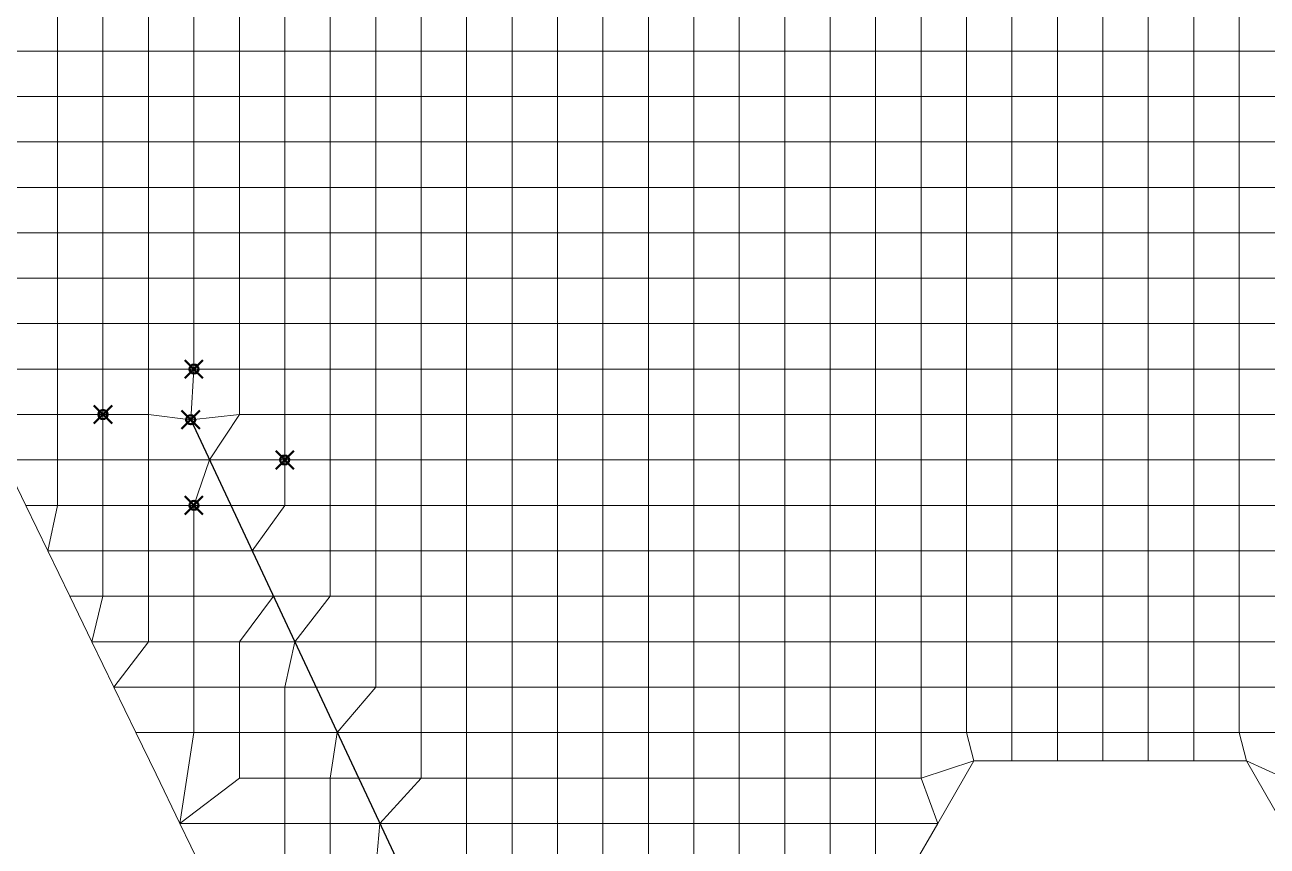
# Model space of a CAD drawing. Header units: inches. Extents: x 0 to 43.9, y -17.3 to 19.6.
# Drawn here: x 29.93 to 36.76, y -9.2 to -4.68 of the extents above; entities that cross this region are included whole.
import ezdxf

# ---------------------------------------------------------------- set-up
doc = ezdxf.new("R2010")
doc.units = ezdxf.units.IN
doc.header["$MEASUREMENT"] = 0
doc.header["$PDMODE"] = 35
doc.header["$PDSIZE"] = 0.05
for name, color, linetype, lineweight in [('SAP.Beam 30X80', 70, 'Continuous', 30), ('SAP.Columns', 170, 'Continuous', 50), ('SAP.Slab 30cm', 11, 'Continuous', 15)]:
    doc.layers.add(name, color=color, linetype=linetype, lineweight=lineweight)

msp = doc.modelspace()

# ---------------------------------------------------------------- linework, layer by layer
at = {"layer": 'SAP.Beam 30X80'}
msp.add_line((30.8376, -6.85529), (32.5897, -10.5952), dxfattribs=at)
at = {"layer": 'SAP.Columns'}
for p in [(30.855, -6.57675), (30.355, -6.82675), (30.8376, -6.85529), (31.355, -7.07675), (30.855, -7.32675)]:
    msp.add_point(p, dxfattribs=at)
at = {"layer": 'SAP.Slab 30cm'}
for points in [[(29.855, -4.82675), (30.105, -4.82675), (30.105, -4.57675), (29.855, -4.57675)], [(30.105, -4.82675), (30.355, -4.82675), (30.355, -4.57675), (30.105, -4.57675)], [(30.355, -4.82675), (30.605, -4.82675), (30.605, -4.57675), (30.355, -4.57675)], [(30.605, -4.82675), (30.855, -4.82675), (30.855, -4.57675), (30.605, -4.57675)], [(30.855, -4.82675), (31.105, -4.82675), (31.105, -4.57675), (30.855, -4.57675)], [(31.105, -4.82675), (31.355, -4.82675), (31.355, -4.57675), (31.105, -4.57675)], [(31.355, -4.82675), (31.605, -4.82675), (31.605, -4.57675), (31.355, -4.57675)], [(31.605, -4.82675), (31.855, -4.82675), (31.855, -4.57675), (31.605, -4.57675)], [(31.855, -4.82675), (32.105, -4.82675), (32.105, -4.57675), (31.855, -4.57675)], [(32.105, -4.82675), (32.355, -4.82675), (32.355, -4.57675), (32.105, -4.57675)], [(32.355, -4.82675), (32.605, -4.82675), (32.605, -4.57675), (32.355, -4.57675)], [(32.605, -4.82675), (32.855, -4.82675), (32.855, -4.57675), (32.605, -4.57675)], [(32.855, -4.82675), (33.105, -4.82675), (33.105, -4.57675), (32.855, -4.57675)], [(33.105, -4.82675), (33.355, -4.82675), (33.355, -4.57675), (33.105, -4.57675)], [(33.355, -4.82675), (33.605, -4.82675), (33.605, -4.57675), (33.355, -4.57675)], [(33.605, -4.82675), (33.855, -4.82675), (33.855, -4.57675), (33.605, -4.57675)], [(33.855, -4.82675), (34.105, -4.82675), (34.105, -4.57675), (33.855, -4.57675)], [(34.105, -4.82675), (34.355, -4.82675), (34.355, -4.57675), (34.105, -4.57675)], [(34.355, -4.82675), (34.605, -4.82675), (34.605, -4.57675), (34.355, -4.57675)], [(34.605, -4.82675), (34.855, -4.82675), (34.855, -4.57675), (34.605, -4.57675)], [(34.855, -4.82675), (35.105, -4.82675), (35.105, -4.57675), (34.855, -4.57675)], [(35.105, -4.82675), (35.355, -4.82675), (35.355, -4.57675), (35.105, -4.57675)], [(35.355, -4.82675), (35.605, -4.82675), (35.605, -4.57675), (35.355, -4.57675)], [(35.605, -4.82675), (35.855, -4.82675), (35.855, -4.57675), (35.605, -4.57675)], [(35.855, -4.82675), (36.105, -4.82675), (36.105, -4.57675), (35.855, -4.57675)], [(36.105, -4.82675), (36.355, -4.82675), (36.355, -4.57675), (36.105, -4.57675)], [(36.355, -4.82675), (36.605, -4.82675), (36.605, -4.57675), (36.355, -4.57675)], [(36.605, -4.82675), (36.855, -4.82675), (36.855, -4.57675), (36.605, -4.57675)], [(29.855, -5.07675), (30.105, -5.07675), (30.105, -4.82675), (29.855, -4.82675)], [(30.105, -5.07675), (30.355, -5.07675), (30.355, -4.82675), (30.105, -4.82675)], [(30.355, -5.07675), (30.605, -5.07675), (30.605, -4.82675), (30.355, -4.82675)], [(30.605, -5.07675), (30.855, -5.07675), (30.855, -4.82675), (30.605, -4.82675)], [(30.855, -5.07675), (31.105, -5.07675), (31.105, -4.82675), (30.855, -4.82675)], [(31.105, -5.07675), (31.355, -5.07675), (31.355, -4.82675), (31.105, -4.82675)], [(31.355, -5.07675), (31.605, -5.07675), (31.605, -4.82675), (31.355, -4.82675)], [(31.605, -5.07675), (31.855, -5.07675), (31.855, -4.82675), (31.605, -4.82675)], [(31.855, -5.07675), (32.105, -5.07675), (32.105, -4.82675), (31.855, -4.82675)], [(32.105, -5.07675), (32.355, -5.07675), (32.355, -4.82675), (32.105, -4.82675)], [(32.355, -5.07675), (32.605, -5.07675), (32.605, -4.82675), (32.355, -4.82675)], [(32.605, -5.07675), (32.855, -5.07675), (32.855, -4.82675), (32.605, -4.82675)], [(32.855, -5.07675), (33.105, -5.07675), (33.105, -4.82675), (32.855, -4.82675)], [(33.105, -5.07675), (33.355, -5.07675), (33.355, -4.82675), (33.105, -4.82675)], [(33.355, -5.07675), (33.605, -5.07675), (33.605, -4.82675), (33.355, -4.82675)], [(33.605, -5.07675), (33.855, -5.07675), (33.855, -4.82675), (33.605, -4.82675)], [(33.855, -5.07675), (34.105, -5.07675), (34.105, -4.82675), (33.855, -4.82675)], [(34.105, -5.07675), (34.355, -5.07675), (34.355, -4.82675), (34.105, -4.82675)], [(34.355, -5.07675), (34.605, -5.07675), (34.605, -4.82675), (34.355, -4.82675)], [(34.605, -5.07675), (34.855, -5.07675), (34.855, -4.82675), (34.605, -4.82675)], [(34.855, -5.07675), (35.105, -5.07675), (35.105, -4.82675), (34.855, -4.82675)], [(35.105, -5.07675), (35.355, -5.07675), (35.355, -4.82675), (35.105, -4.82675)], [(35.355, -5.07675), (35.605, -5.07675), (35.605, -4.82675), (35.355, -4.82675)], [(35.605, -5.07675), (35.855, -5.07675), (35.855, -4.82675), (35.605, -4.82675)], [(35.855, -5.07675), (36.105, -5.07675), (36.105, -4.82675), (35.855, -4.82675)], [(36.105, -5.07675), (36.355, -5.07675), (36.355, -4.82675), (36.105, -4.82675)], [(36.355, -5.07675), (36.605, -5.07675), (36.605, -4.82675), (36.355, -4.82675)], [(36.605, -5.07675), (36.855, -5.07675), (36.855, -4.82675), (36.605, -4.82675)], [(29.855, -5.32675), (30.105, -5.32675), (30.105, -5.07675), (29.855, -5.07675)], [(30.105, -5.32675), (30.355, -5.32675), (30.355, -5.07675), (30.105, -5.07675)], [(30.355, -5.32675), (30.605, -5.32675), (30.605, -5.07675), (30.355, -5.07675)], [(30.605, -5.32675), (30.855, -5.32675), (30.855, -5.07675), (30.605, -5.07675)], [(30.855, -5.32675), (31.105, -5.32675), (31.105, -5.07675), (30.855, -5.07675)], [(31.105, -5.32675), (31.355, -5.32675), (31.355, -5.07675), (31.105, -5.07675)], [(31.355, -5.32675), (31.605, -5.32675), (31.605, -5.07675), (31.355, -5.07675)], [(31.605, -5.32675), (31.855, -5.32675), (31.855, -5.07675), (31.605, -5.07675)], [(31.855, -5.32675), (32.105, -5.32675), (32.105, -5.07675), (31.855, -5.07675)], [(32.105, -5.32675), (32.355, -5.32675), (32.355, -5.07675), (32.105, -5.07675)], [(32.355, -5.32675), (32.605, -5.32675), (32.605, -5.07675), (32.355, -5.07675)], [(32.605, -5.32675), (32.855, -5.32675), (32.855, -5.07675), (32.605, -5.07675)], [(32.855, -5.32675), (33.105, -5.32675), (33.105, -5.07675), (32.855, -5.07675)], [(33.105, -5.32675), (33.355, -5.32675), (33.355, -5.07675), (33.105, -5.07675)], [(33.355, -5.32675), (33.605, -5.32675), (33.605, -5.07675), (33.355, -5.07675)], [(33.605, -5.32675), (33.855, -5.32675), (33.855, -5.07675), (33.605, -5.07675)], [(33.855, -5.32675), (34.105, -5.32675), (34.105, -5.07675), (33.855, -5.07675)], [(34.105, -5.32675), (34.355, -5.32675), (34.355, -5.07675), (34.105, -5.07675)], [(34.355, -5.32675), (34.605, -5.32675), (34.605, -5.07675), (34.355, -5.07675)], [(34.605, -5.32675), (34.855, -5.32675), (34.855, -5.07675), (34.605, -5.07675)], [(34.855, -5.32675), (35.105, -5.32675), (35.105, -5.07675), (34.855, -5.07675)], [(35.105, -5.32675), (35.355, -5.32675), (35.355, -5.07675), (35.105, -5.07675)], [(35.355, -5.32675), (35.605, -5.32675), (35.605, -5.07675), (35.355, -5.07675)], [(35.605, -5.32675), (35.855, -5.32675), (35.855, -5.07675), (35.605, -5.07675)], [(35.855, -5.32675), (36.105, -5.32675), (36.105, -5.07675), (35.855, -5.07675)], [(36.105, -5.32675), (36.355, -5.32675), (36.355, -5.07675), (36.105, -5.07675)], [(36.355, -5.32675), (36.605, -5.32675), (36.605, -5.07675), (36.355, -5.07675)], [(36.605, -5.32675), (36.855, -5.32675), (36.855, -5.07675), (36.605, -5.07675)], [(29.855, -5.57675), (30.105, -5.57675), (30.105, -5.32675), (29.855, -5.32675)], [(30.105, -5.57675), (30.355, -5.57675), (30.355, -5.32675), (30.105, -5.32675)], [(30.355, -5.57675), (30.605, -5.57675), (30.605, -5.32675), (30.355, -5.32675)], [(30.605, -5.57675), (30.855, -5.57675), (30.855, -5.32675), (30.605, -5.32675)], [(30.855, -5.57675), (31.105, -5.57675), (31.105, -5.32675), (30.855, -5.32675)], [(31.105, -5.57675), (31.355, -5.57675), (31.355, -5.32675), (31.105, -5.32675)], [(31.355, -5.57675), (31.605, -5.57675), (31.605, -5.32675), (31.355, -5.32675)], [(31.605, -5.57675), (31.855, -5.57675), (31.855, -5.32675), (31.605, -5.32675)], [(31.855, -5.57675), (32.105, -5.57675), (32.105, -5.32675), (31.855, -5.32675)], [(32.105, -5.57675), (32.355, -5.57675), (32.355, -5.32675), (32.105, -5.32675)], [(32.355, -5.57675), (32.605, -5.57675), (32.605, -5.32675), (32.355, -5.32675)], [(32.605, -5.57675), (32.855, -5.57675), (32.855, -5.32675), (32.605, -5.32675)], [(32.855, -5.57675), (33.105, -5.57675), (33.105, -5.32675), (32.855, -5.32675)], [(33.105, -5.57675), (33.355, -5.57675), (33.355, -5.32675), (33.105, -5.32675)], [(33.355, -5.57675), (33.605, -5.57675), (33.605, -5.32675), (33.355, -5.32675)], [(33.605, -5.57675), (33.855, -5.57675), (33.855, -5.32675), (33.605, -5.32675)], [(33.855, -5.57675), (34.105, -5.57675), (34.105, -5.32675), (33.855, -5.32675)], [(34.105, -5.57675), (34.355, -5.57675), (34.355, -5.32675), (34.105, -5.32675)], [(34.355, -5.57675), (34.605, -5.57675), (34.605, -5.32675), (34.355, -5.32675)], [(34.605, -5.57675), (34.855, -5.57675), (34.855, -5.32675), (34.605, -5.32675)], [(34.855, -5.57675), (35.105, -5.57675), (35.105, -5.32675), (34.855, -5.32675)], [(35.105, -5.57675), (35.355, -5.57675), (35.355, -5.32675), (35.105, -5.32675)], [(35.355, -5.57675), (35.605, -5.57675), (35.605, -5.32675), (35.355, -5.32675)], [(35.605, -5.57675), (35.855, -5.57675), (35.855, -5.32675), (35.605, -5.32675)], [(35.855, -5.57675), (36.105, -5.57675), (36.105, -5.32675), (35.855, -5.32675)], [(36.105, -5.57675), (36.355, -5.57675), (36.355, -5.32675), (36.105, -5.32675)], [(36.355, -5.57675), (36.605, -5.57675), (36.605, -5.32675), (36.355, -5.32675)], [(36.605, -5.57675), (36.855, -5.57675), (36.855, -5.32675), (36.605, -5.32675)], [(29.855, -5.82675), (30.105, -5.82675), (30.105, -5.57675), (29.855, -5.57675)], [(30.105, -5.82675), (30.355, -5.82675), (30.355, -5.57675), (30.105, -5.57675)], [(30.355, -5.82675), (30.605, -5.82675), (30.605, -5.57675), (30.355, -5.57675)], [(30.605, -5.82675), (30.855, -5.82675), (30.855, -5.57675), (30.605, -5.57675)], [(30.855, -5.82675), (31.105, -5.82675), (31.105, -5.57675), (30.855, -5.57675)], [(31.105, -5.82675), (31.355, -5.82675), (31.355, -5.57675), (31.105, -5.57675)], [(31.355, -5.82675), (31.605, -5.82675), (31.605, -5.57675), (31.355, -5.57675)], [(31.605, -5.82675), (31.855, -5.82675), (31.855, -5.57675), (31.605, -5.57675)], [(31.855, -5.82675), (32.105, -5.82675), (32.105, -5.57675), (31.855, -5.57675)], [(32.105, -5.82675), (32.355, -5.82675), (32.355, -5.57675), (32.105, -5.57675)], [(32.355, -5.82675), (32.605, -5.82675), (32.605, -5.57675), (32.355, -5.57675)], [(32.605, -5.82675), (32.855, -5.82675), (32.855, -5.57675), (32.605, -5.57675)], [(32.855, -5.82675), (33.105, -5.82675), (33.105, -5.57675), (32.855, -5.57675)], [(33.105, -5.82675), (33.355, -5.82675), (33.355, -5.57675), (33.105, -5.57675)], [(33.355, -5.82675), (33.605, -5.82675), (33.605, -5.57675), (33.355, -5.57675)], [(33.605, -5.82675), (33.855, -5.82675), (33.855, -5.57675), (33.605, -5.57675)], [(33.855, -5.82675), (34.105, -5.82675), (34.105, -5.57675), (33.855, -5.57675)], [(34.105, -5.82675), (34.355, -5.82675), (34.355, -5.57675), (34.105, -5.57675)], [(34.355, -5.82675), (34.605, -5.82675), (34.605, -5.57675), (34.355, -5.57675)], [(34.605, -5.82675), (34.855, -5.82675), (34.855, -5.57675), (34.605, -5.57675)], [(34.855, -5.82675), (35.105, -5.82675), (35.105, -5.57675), (34.855, -5.57675)], [(35.105, -5.82675), (35.355, -5.82675), (35.355, -5.57675), (35.105, -5.57675)], [(35.355, -5.82675), (35.605, -5.82675), (35.605, -5.57675), (35.355, -5.57675)], [(35.605, -5.82675), (35.855, -5.82675), (35.855, -5.57675), (35.605, -5.57675)], [(35.855, -5.82675), (36.105, -5.82675), (36.105, -5.57675), (35.855, -5.57675)], [(36.105, -5.82675), (36.355, -5.82675), (36.355, -5.57675), (36.105, -5.57675)], [(36.355, -5.82675), (36.605, -5.82675), (36.605, -5.57675), (36.355, -5.57675)], [(36.605, -5.82675), (36.855, -5.82675), (36.855, -5.57675), (36.605, -5.57675)], [(29.855, -6.07675), (30.105, -6.07675), (30.105, -5.82675), (29.855, -5.82675)], [(30.105, -6.07675), (30.355, -6.07675), (30.355, -5.82675), (30.105, -5.82675)], [(30.355, -6.07675), (30.605, -6.07675), (30.605, -5.82675), (30.355, -5.82675)], [(30.605, -6.07675), (30.855, -6.07675), (30.855, -5.82675), (30.605, -5.82675)], [(30.855, -6.07675), (31.105, -6.07675), (31.105, -5.82675), (30.855, -5.82675)], [(31.105, -6.07675), (31.355, -6.07675), (31.355, -5.82675), (31.105, -5.82675)], [(31.355, -6.07675), (31.605, -6.07675), (31.605, -5.82675), (31.355, -5.82675)], [(31.605, -6.07675), (31.855, -6.07675), (31.855, -5.82675), (31.605, -5.82675)], [(31.855, -6.07675), (32.105, -6.07675), (32.105, -5.82675), (31.855, -5.82675)], [(32.105, -6.07675), (32.355, -6.07675), (32.355, -5.82675), (32.105, -5.82675)], [(32.355, -6.07675), (32.605, -6.07675), (32.605, -5.82675), (32.355, -5.82675)], [(32.605, -6.07675), (32.855, -6.07675), (32.855, -5.82675), (32.605, -5.82675)], [(32.855, -6.07675), (33.105, -6.07675), (33.105, -5.82675), (32.855, -5.82675)], [(33.105, -6.07675), (33.355, -6.07675), (33.355, -5.82675), (33.105, -5.82675)], [(33.355, -6.07675), (33.605, -6.07675), (33.605, -5.82675), (33.355, -5.82675)], [(33.605, -6.07675), (33.855, -6.07675), (33.855, -5.82675), (33.605, -5.82675)], [(33.855, -6.07675), (34.105, -6.07675), (34.105, -5.82675), (33.855, -5.82675)], [(34.105, -6.07675), (34.355, -6.07675), (34.355, -5.82675), (34.105, -5.82675)], [(34.355, -6.07675), (34.605, -6.07675), (34.605, -5.82675), (34.355, -5.82675)], [(34.605, -6.07675), (34.855, -6.07675), (34.855, -5.82675), (34.605, -5.82675)], [(34.855, -6.07675), (35.105, -6.07675), (35.105, -5.82675), (34.855, -5.82675)], [(35.105, -6.07675), (35.355, -6.07675), (35.355, -5.82675), (35.105, -5.82675)], [(35.355, -6.07675), (35.605, -6.07675), (35.605, -5.82675), (35.355, -5.82675)], [(35.605, -6.07675), (35.855, -6.07675), (35.855, -5.82675), (35.605, -5.82675)], [(35.855, -6.07675), (36.105, -6.07675), (36.105, -5.82675), (35.855, -5.82675)], [(36.105, -6.07675), (36.355, -6.07675), (36.355, -5.82675), (36.105, -5.82675)], [(36.355, -6.07675), (36.605, -6.07675), (36.605, -5.82675), (36.355, -5.82675)], [(36.605, -6.07675), (36.855, -6.07675), (36.855, -5.82675), (36.605, -5.82675)], [(29.855, -6.32675), (30.105, -6.32675), (30.105, -6.07675), (29.855, -6.07675)], [(30.105, -6.32675), (30.355, -6.32675), (30.355, -6.07675), (30.105, -6.07675)], [(30.355, -6.32675), (30.605, -6.32675), (30.605, -6.07675), (30.355, -6.07675)], [(30.605, -6.32675), (30.855, -6.32675), (30.855, -6.07675), (30.605, -6.07675)], [(30.855, -6.32675), (31.105, -6.32675), (31.105, -6.07675), (30.855, -6.07675)], [(31.105, -6.32675), (31.355, -6.32675), (31.355, -6.07675), (31.105, -6.07675)], [(31.355, -6.32675), (31.605, -6.32675), (31.605, -6.07675), (31.355, -6.07675)], [(31.605, -6.32675), (31.855, -6.32675), (31.855, -6.07675), (31.605, -6.07675)], [(31.855, -6.32675), (32.105, -6.32675), (32.105, -6.07675), (31.855, -6.07675)], [(32.105, -6.32675), (32.355, -6.32675), (32.355, -6.07675), (32.105, -6.07675)], [(32.355, -6.32675), (32.605, -6.32675), (32.605, -6.07675), (32.355, -6.07675)], [(32.605, -6.32675), (32.855, -6.32675), (32.855, -6.07675), (32.605, -6.07675)], [(32.855, -6.32675), (33.105, -6.32675), (33.105, -6.07675), (32.855, -6.07675)], [(33.105, -6.32675), (33.355, -6.32675), (33.355, -6.07675), (33.105, -6.07675)], [(33.355, -6.32675), (33.605, -6.32675), (33.605, -6.07675), (33.355, -6.07675)], [(33.605, -6.32675), (33.855, -6.32675), (33.855, -6.07675), (33.605, -6.07675)], [(33.855, -6.32675), (34.105, -6.32675), (34.105, -6.07675), (33.855, -6.07675)], [(34.105, -6.32675), (34.355, -6.32675), (34.355, -6.07675), (34.105, -6.07675)], [(34.355, -6.32675), (34.605, -6.32675), (34.605, -6.07675), (34.355, -6.07675)], [(34.605, -6.32675), (34.855, -6.32675), (34.855, -6.07675), (34.605, -6.07675)], [(34.855, -6.32675), (35.105, -6.32675), (35.105, -6.07675), (34.855, -6.07675)], [(35.105, -6.32675), (35.355, -6.32675), (35.355, -6.07675), (35.105, -6.07675)], [(35.355, -6.32675), (35.605, -6.32675), (35.605, -6.07675), (35.355, -6.07675)], [(35.605, -6.32675), (35.855, -6.32675), (35.855, -6.07675), (35.605, -6.07675)], [(35.855, -6.32675), (36.105, -6.32675), (36.105, -6.07675), (35.855, -6.07675)], [(36.105, -6.32675), (36.355, -6.32675), (36.355, -6.07675), (36.105, -6.07675)], [(36.355, -6.32675), (36.605, -6.32675), (36.605, -6.07675), (36.355, -6.07675)], [(36.605, -6.32675), (36.855, -6.32675), (36.855, -6.07675), (36.605, -6.07675)], [(29.855, -6.57675), (30.105, -6.57675), (30.105, -6.32675), (29.855, -6.32675)], [(30.105, -6.57675), (30.355, -6.57675), (30.355, -6.32675), (30.105, -6.32675)], [(30.355, -6.57675), (30.605, -6.57675), (30.605, -6.32675), (30.355, -6.32675)], [(30.605, -6.57675), (30.855, -6.57675), (30.855, -6.32675), (30.605, -6.32675)], [(30.855, -6.57675), (31.105, -6.57675), (31.105, -6.32675), (30.855, -6.32675)], [(31.105, -6.57675), (31.355, -6.57675), (31.355, -6.32675), (31.105, -6.32675)], [(31.355, -6.57675), (31.605, -6.57675), (31.605, -6.32675), (31.355, -6.32675)], [(31.605, -6.57675), (31.855, -6.57675), (31.855, -6.32675), (31.605, -6.32675)], [(31.855, -6.57675), (32.105, -6.57675), (32.105, -6.32675), (31.855, -6.32675)], [(32.105, -6.57675), (32.355, -6.57675), (32.355, -6.32675), (32.105, -6.32675)], [(32.355, -6.57675), (32.605, -6.57675), (32.605, -6.32675), (32.355, -6.32675)], [(32.605, -6.57675), (32.855, -6.57675), (32.855, -6.32675), (32.605, -6.32675)], [(32.855, -6.57675), (33.105, -6.57675), (33.105, -6.32675), (32.855, -6.32675)], [(33.105, -6.57675), (33.355, -6.57675), (33.355, -6.32675), (33.105, -6.32675)], [(33.355, -6.57675), (33.605, -6.57675), (33.605, -6.32675), (33.355, -6.32675)], [(33.605, -6.57675), (33.855, -6.57675), (33.855, -6.32675), (33.605, -6.32675)], [(33.855, -6.57675), (34.105, -6.57675), (34.105, -6.32675), (33.855, -6.32675)], [(34.105, -6.57675), (34.355, -6.57675), (34.355, -6.32675), (34.105, -6.32675)], [(34.355, -6.57675), (34.605, -6.57675), (34.605, -6.32675), (34.355, -6.32675)], [(34.605, -6.57675), (34.855, -6.57675), (34.855, -6.32675), (34.605, -6.32675)], [(34.855, -6.57675), (35.105, -6.57675), (35.105, -6.32675), (34.855, -6.32675)], [(35.105, -6.57675), (35.355, -6.57675), (35.355, -6.32675), (35.105, -6.32675)], [(35.355, -6.57675), (35.605, -6.57675), (35.605, -6.32675), (35.355, -6.32675)], [(35.605, -6.57675), (35.855, -6.57675), (35.855, -6.32675), (35.605, -6.32675)], [(35.855, -6.57675), (36.105, -6.57675), (36.105, -6.32675), (35.855, -6.32675)], [(36.105, -6.57675), (36.355, -6.57675), (36.355, -6.32675), (36.105, -6.32675)], [(36.355, -6.57675), (36.605, -6.57675), (36.605, -6.32675), (36.355, -6.32675)], [(36.605, -6.57675), (36.855, -6.57675), (36.855, -6.32675), (36.605, -6.32675)], [(29.68844, -6.82675), (30.105, -6.82675), (30.105, -6.57675), (29.855, -6.57675)], [(30.105, -6.82675), (30.355, -6.82675), (30.355, -6.57675), (30.105, -6.57675)], [(30.355, -6.82675), (30.605, -6.82675), (30.605, -6.57675), (30.355, -6.57675)], [(30.605, -6.82675), (30.8376, -6.85529), (30.855, -6.57675), (30.605, -6.57675)], [(30.8376, -6.85529), (31.105, -6.82675), (31.105, -6.57675), (30.855, -6.57675)], [(31.105, -6.82675), (31.355, -6.82675), (31.355, -6.57675), (31.105, -6.57675)], [(31.355, -6.82675), (31.605, -6.82675), (31.605, -6.57675), (31.355, -6.57675)], [(31.605, -6.82675), (31.855, -6.82675), (31.855, -6.57675), (31.605, -6.57675)], [(31.855, -6.82675), (32.105, -6.82675), (32.105, -6.57675), (31.855, -6.57675)], [(32.105, -6.82675), (32.355, -6.82675), (32.355, -6.57675), (32.105, -6.57675)], [(32.355, -6.82675), (32.605, -6.82675), (32.605, -6.57675), (32.355, -6.57675)], [(32.605, -6.82675), (32.855, -6.82675), (32.855, -6.57675), (32.605, -6.57675)], [(32.855, -6.82675), (33.105, -6.82675), (33.105, -6.57675), (32.855, -6.57675)], [(33.105, -6.82675), (33.355, -6.82675), (33.355, -6.57675), (33.105, -6.57675)], [(33.355, -6.82675), (33.605, -6.82675), (33.605, -6.57675), (33.355, -6.57675)], [(33.605, -6.82675), (33.855, -6.82675), (33.855, -6.57675), (33.605, -6.57675)], [(33.855, -6.82675), (34.105, -6.82675), (34.105, -6.57675), (33.855, -6.57675)], [(34.105, -6.82675), (34.355, -6.82675), (34.355, -6.57675), (34.105, -6.57675)], [(34.355, -6.82675), (34.605, -6.82675), (34.605, -6.57675), (34.355, -6.57675)], [(34.605, -6.82675), (34.855, -6.82675), (34.855, -6.57675), (34.605, -6.57675)], [(34.855, -6.82675), (35.105, -6.82675), (35.105, -6.57675), (34.855, -6.57675)], [(35.105, -6.82675), (35.355, -6.82675), (35.355, -6.57675), (35.105, -6.57675)], [(35.355, -6.82675), (35.605, -6.82675), (35.605, -6.57675), (35.355, -6.57675)], [(35.605, -6.82675), (35.855, -6.82675), (35.855, -6.57675), (35.605, -6.57675)], [(35.855, -6.82675), (36.105, -6.82675), (36.105, -6.57675), (35.855, -6.57675)], [(36.105, -6.82675), (36.355, -6.82675), (36.355, -6.57675), (36.105, -6.57675)], [(36.355, -6.82675), (36.605, -6.82675), (36.605, -6.57675), (36.355, -6.57675)], [(36.605, -6.82675), (36.855, -6.82675), (36.855, -6.57675), (36.605, -6.57675)], [(29.80947, -7.07675), (30.105, -7.07675), (30.105, -6.82675), (29.68844, -6.82675)], [(30.105, -7.07675), (30.355, -7.07675), (30.355, -6.82675), (30.105, -6.82675)], [(30.355, -7.07675), (30.605, -7.07675), (30.605, -6.82675), (30.355, -6.82675)], [(30.605, -7.07675), (30.94135, -7.07675), (30.8376, -6.85529), (30.605, -6.82675)], [(30.94135, -7.07675), (30.94135, -7.07675), (31.105, -6.82675), (30.8376, -6.85529)], [(30.94135, -7.07675), (31.355, -7.07675), (31.355, -6.82675), (31.105, -6.82675)], [(31.355, -7.07675), (31.605, -7.07675), (31.605, -6.82675), (31.355, -6.82675)], [(31.605, -7.07675), (31.855, -7.07675), (31.855, -6.82675), (31.605, -6.82675)], [(31.855, -7.07675), (32.105, -7.07675), (32.105, -6.82675), (31.855, -6.82675)], [(32.105, -7.07675), (32.355, -7.07675), (32.355, -6.82675), (32.105, -6.82675)], [(32.355, -7.07675), (32.605, -7.07675), (32.605, -6.82675), (32.355, -6.82675)], [(32.605, -7.07675), (32.855, -7.07675), (32.855, -6.82675), (32.605, -6.82675)], [(32.855, -7.07675), (33.105, -7.07675), (33.105, -6.82675), (32.855, -6.82675)], [(33.105, -7.07675), (33.355, -7.07675), (33.355, -6.82675), (33.105, -6.82675)], [(33.355, -7.07675), (33.605, -7.07675), (33.605, -6.82675), (33.355, -6.82675)], [(33.605, -7.07675), (33.855, -7.07675), (33.855, -6.82675), (33.605, -6.82675)], [(33.855, -7.07675), (34.105, -7.07675), (34.105, -6.82675), (33.855, -6.82675)], [(34.105, -7.07675), (34.355, -7.07675), (34.355, -6.82675), (34.105, -6.82675)], [(34.355, -7.07675), (34.605, -7.07675), (34.605, -6.82675), (34.355, -6.82675)], [(34.605, -7.07675), (34.855, -7.07675), (34.855, -6.82675), (34.605, -6.82675)], [(34.855, -7.07675), (35.105, -7.07675), (35.105, -6.82675), (34.855, -6.82675)], [(35.105, -7.07675), (35.355, -7.07675), (35.355, -6.82675), (35.105, -6.82675)], [(35.355, -7.07675), (35.605, -7.07675), (35.605, -6.82675), (35.355, -6.82675)], [(35.605, -7.07675), (35.855, -7.07675), (35.855, -6.82675), (35.605, -6.82675)], [(35.855, -7.07675), (36.105, -7.07675), (36.105, -6.82675), (35.855, -6.82675)], [(36.105, -7.07675), (36.355, -7.07675), (36.355, -6.82675), (36.105, -6.82675)], [(36.355, -7.07675), (36.605, -7.07675), (36.605, -6.82675), (36.355, -6.82675)], [(36.605, -7.07675), (36.855, -7.07675), (36.855, -6.82675), (36.605, -6.82675)], [(29.9305, -7.32675), (30.105, -7.32675), (30.105, -7.07675), (29.80947, -7.07675)], [(30.105, -7.32675), (30.355, -7.32675), (30.355, -7.07675), (30.105, -7.07675)], [(30.355, -7.32675), (30.605, -7.32675), (30.605, -7.07675), (30.355, -7.07675)], [(30.605, -7.32675), (30.855, -7.32675), (30.94135, -7.07675), (30.605, -7.07675)], [(30.855, -7.32675), (31.05847, -7.32675), (30.94135, -7.07675)], [(31.05847, -7.32675), (31.355, -7.32675), (31.355, -7.07675), (30.94135, -7.07675)], [(31.355, -7.32675), (31.605, -7.32675), (31.605, -7.07675), (31.355, -7.07675)], [(31.605, -7.32675), (31.855, -7.32675), (31.855, -7.07675), (31.605, -7.07675)], [(31.855, -7.32675), (32.105, -7.32675), (32.105, -7.07675), (31.855, -7.07675)], [(32.105, -7.32675), (32.355, -7.32675), (32.355, -7.07675), (32.105, -7.07675)], [(32.355, -7.32675), (32.605, -7.32675), (32.605, -7.07675), (32.355, -7.07675)], [(32.605, -7.32675), (32.855, -7.32675), (32.855, -7.07675), (32.605, -7.07675)], [(32.855, -7.32675), (33.105, -7.32675), (33.105, -7.07675), (32.855, -7.07675)], [(33.105, -7.32675), (33.355, -7.32675), (33.355, -7.07675), (33.105, -7.07675)], [(33.355, -7.32675), (33.605, -7.32675), (33.605, -7.07675), (33.355, -7.07675)], [(33.605, -7.32675), (33.855, -7.32675), (33.855, -7.07675), (33.605, -7.07675)], [(33.855, -7.32675), (34.105, -7.32675), (34.105, -7.07675), (33.855, -7.07675)], [(34.105, -7.32675), (34.355, -7.32675), (34.355, -7.07675), (34.105, -7.07675)], [(34.355, -7.32675), (34.605, -7.32675), (34.605, -7.07675), (34.355, -7.07675)], [(34.605, -7.32675), (34.855, -7.32675), (34.855, -7.07675), (34.605, -7.07675)], [(34.855, -7.32675), (35.105, -7.32675), (35.105, -7.07675), (34.855, -7.07675)], [(35.105, -7.32675), (35.355, -7.32675), (35.355, -7.07675), (35.105, -7.07675)], [(35.355, -7.32675), (35.605, -7.32675), (35.605, -7.07675), (35.355, -7.07675)], [(35.605, -7.32675), (35.855, -7.32675), (35.855, -7.07675), (35.605, -7.07675)], [(35.855, -7.32675), (36.105, -7.32675), (36.105, -7.07675), (35.855, -7.07675)], [(36.105, -7.32675), (36.355, -7.32675), (36.355, -7.07675), (36.105, -7.07675)], [(36.355, -7.32675), (36.605, -7.32675), (36.605, -7.07675), (36.355, -7.07675)], [(36.605, -7.32675), (36.855, -7.32675), (36.855, -7.07675), (36.605, -7.07675)], [(30.05153, -7.57675), (30.05153, -7.57675), (30.105, -7.32675), (29.9305, -7.32675)], [(30.05153, -7.57675), (30.355, -7.57675), (30.355, -7.32675), (30.105, -7.32675)], [(30.355, -7.57675), (30.605, -7.57675), (30.605, -7.32675), (30.355, -7.32675)], [(30.605, -7.57675), (30.855, -7.57675), (30.855, -7.32675), (30.605, -7.32675)], [(30.855, -7.57675), (31.17559, -7.57675), (31.05847, -7.32675), (30.855, -7.32675)], [(31.17559, -7.57675), (31.17559, -7.57675), (31.355, -7.32675), (31.05847, -7.32675)], [(31.17559, -7.57675), (31.605, -7.57675), (31.605, -7.32675), (31.355, -7.32675)], [(31.605, -7.57675), (31.855, -7.57675), (31.855, -7.32675), (31.605, -7.32675)], [(31.855, -7.57675), (32.105, -7.57675), (32.105, -7.32675), (31.855, -7.32675)], [(32.105, -7.57675), (32.355, -7.57675), (32.355, -7.32675), (32.105, -7.32675)], [(32.355, -7.57675), (32.605, -7.57675), (32.605, -7.32675), (32.355, -7.32675)], [(32.605, -7.57675), (32.855, -7.57675), (32.855, -7.32675), (32.605, -7.32675)], [(32.855, -7.57675), (33.105, -7.57675), (33.105, -7.32675), (32.855, -7.32675)], [(33.105, -7.57675), (33.355, -7.57675), (33.355, -7.32675), (33.105, -7.32675)], [(33.355, -7.57675), (33.605, -7.57675), (33.605, -7.32675), (33.355, -7.32675)], [(33.605, -7.57675), (33.855, -7.57675), (33.855, -7.32675), (33.605, -7.32675)], [(33.855, -7.57675), (34.105, -7.57675), (34.105, -7.32675), (33.855, -7.32675)], [(34.105, -7.57675), (34.355, -7.57675), (34.355, -7.32675), (34.105, -7.32675)], [(34.355, -7.57675), (34.605, -7.57675), (34.605, -7.32675), (34.355, -7.32675)], [(34.605, -7.57675), (34.855, -7.57675), (34.855, -7.32675), (34.605, -7.32675)], [(34.855, -7.57675), (35.105, -7.57675), (35.105, -7.32675), (34.855, -7.32675)], [(35.105, -7.57675), (35.355, -7.57675), (35.355, -7.32675), (35.105, -7.32675)], [(35.355, -7.57675), (35.605, -7.57675), (35.605, -7.32675), (35.355, -7.32675)], [(35.605, -7.57675), (35.855, -7.57675), (35.855, -7.32675), (35.605, -7.32675)], [(35.855, -7.57675), (36.105, -7.57675), (36.105, -7.32675), (35.855, -7.32675)], [(36.105, -7.57675), (36.355, -7.57675), (36.355, -7.32675), (36.105, -7.32675)], [(36.355, -7.57675), (36.605, -7.57675), (36.605, -7.32675), (36.355, -7.32675)], [(36.605, -7.57675), (36.855, -7.57675), (36.855, -7.32675), (36.605, -7.32675)], [(30.17256, -7.82675), (30.355, -7.82675), (30.355, -7.57675), (30.05153, -7.57675)], [(30.355, -7.82675), (30.605, -7.82675), (30.605, -7.57675), (30.355, -7.57675)], [(30.605, -7.82675), (30.855, -7.82675), (30.855, -7.57675), (30.605, -7.57675)], [(30.855, -7.82675), (31.29271, -7.82675), (31.17559, -7.57675), (30.855, -7.57675)], [(31.29271, -7.82675), (31.605, -7.82675), (31.605, -7.57675), (31.17559, -7.57675)], [(31.29271, -7.82675), (31.29271, -7.82675), (31.17559, -7.57675)], [(31.605, -7.82675), (31.855, -7.82675), (31.855, -7.57675), (31.605, -7.57675)], [(31.855, -7.82675), (32.105, -7.82675), (32.105, -7.57675), (31.855, -7.57675)], [(32.105, -7.82675), (32.355, -7.82675), (32.355, -7.57675), (32.105, -7.57675)], [(32.355, -7.82675), (32.605, -7.82675), (32.605, -7.57675), (32.355, -7.57675)], [(32.605, -7.82675), (32.855, -7.82675), (32.855, -7.57675), (32.605, -7.57675)], [(32.855, -7.82675), (33.105, -7.82675), (33.105, -7.57675), (32.855, -7.57675)], [(33.105, -7.82675), (33.355, -7.82675), (33.355, -7.57675), (33.105, -7.57675)], [(33.355, -7.82675), (33.605, -7.82675), (33.605, -7.57675), (33.355, -7.57675)], [(33.605, -7.82675), (33.855, -7.82675), (33.855, -7.57675), (33.605, -7.57675)], [(33.855, -7.82675), (34.105, -7.82675), (34.105, -7.57675), (33.855, -7.57675)], [(34.105, -7.82675), (34.355, -7.82675), (34.355, -7.57675), (34.105, -7.57675)], [(34.355, -7.82675), (34.605, -7.82675), (34.605, -7.57675), (34.355, -7.57675)], [(34.605, -7.82675), (34.855, -7.82675), (34.855, -7.57675), (34.605, -7.57675)], [(34.855, -7.82675), (35.105, -7.82675), (35.105, -7.57675), (34.855, -7.57675)], [(35.105, -7.82675), (35.355, -7.82675), (35.355, -7.57675), (35.105, -7.57675)], [(35.355, -7.82675), (35.605, -7.82675), (35.605, -7.57675), (35.355, -7.57675)], [(35.605, -7.82675), (35.855, -7.82675), (35.855, -7.57675), (35.605, -7.57675)], [(35.855, -7.82675), (36.105, -7.82675), (36.105, -7.57675), (35.855, -7.57675)], [(36.105, -7.82675), (36.355, -7.82675), (36.355, -7.57675), (36.105, -7.57675)], [(36.355, -7.82675), (36.605, -7.82675), (36.605, -7.57675), (36.355, -7.57675)], [(36.605, -7.82675), (36.855, -7.82675), (36.855, -7.57675), (36.605, -7.57675)], [(30.29359, -8.07675), (30.29359, -8.07675), (30.355, -7.82675), (30.17256, -7.82675)], [(30.29359, -8.07675), (30.605, -8.07675), (30.605, -7.82675), (30.355, -7.82675)], [(30.605, -8.07675), (30.855, -8.07675), (30.855, -7.82675), (30.605, -7.82675)], [(30.855, -8.07675), (31.105, -8.07675), (31.29271, -7.82675), (30.855, -7.82675)], [(31.105, -8.07675), (31.40984, -8.07675), (31.29271, -7.82675)], [(31.40984, -8.07675), (31.40984, -8.07675), (31.605, -7.82675), (31.29271, -7.82675)], [(31.40984, -8.07675), (31.855, -8.07675), (31.855, -7.82675), (31.605, -7.82675)], [(31.855, -8.07675), (32.105, -8.07675), (32.105, -7.82675), (31.855, -7.82675)], [(32.105, -8.07675), (32.355, -8.07675), (32.355, -7.82675), (32.105, -7.82675)], [(32.355, -8.07675), (32.605, -8.07675), (32.605, -7.82675), (32.355, -7.82675)], [(32.605, -8.07675), (32.855, -8.07675), (32.855, -7.82675), (32.605, -7.82675)], [(32.855, -8.07675), (33.105, -8.07675), (33.105, -7.82675), (32.855, -7.82675)], [(33.105, -8.07675), (33.355, -8.07675), (33.355, -7.82675), (33.105, -7.82675)], [(33.355, -8.07675), (33.605, -8.07675), (33.605, -7.82675), (33.355, -7.82675)], [(33.605, -8.07675), (33.855, -8.07675), (33.855, -7.82675), (33.605, -7.82675)], [(33.855, -8.07675), (34.105, -8.07675), (34.105, -7.82675), (33.855, -7.82675)], [(34.105, -8.07675), (34.355, -8.07675), (34.355, -7.82675), (34.105, -7.82675)], [(34.355, -8.07675), (34.605, -8.07675), (34.605, -7.82675), (34.355, -7.82675)], [(34.605, -8.07675), (34.855, -8.07675), (34.855, -7.82675), (34.605, -7.82675)], [(34.855, -8.07675), (35.105, -8.07675), (35.105, -7.82675), (34.855, -7.82675)], [(35.105, -8.07675), (35.355, -8.07675), (35.355, -7.82675), (35.105, -7.82675)], [(35.355, -8.07675), (35.605, -8.07675), (35.605, -7.82675), (35.355, -7.82675)], [(35.605, -8.07675), (35.855, -8.07675), (35.855, -7.82675), (35.605, -7.82675)], [(35.855, -8.07675), (36.105, -8.07675), (36.105, -7.82675), (35.855, -7.82675)], [(36.105, -8.07675), (36.355, -8.07675), (36.355, -7.82675), (36.105, -7.82675)], [(36.355, -8.07675), (36.605, -8.07675), (36.605, -7.82675), (36.355, -7.82675)], [(36.605, -8.07675), (36.855, -8.07675), (36.855, -7.82675), (36.605, -7.82675)], [(30.41462, -8.32675), (30.41462, -8.32675), (30.605, -8.07675), (30.29359, -8.07675)], [(30.41462, -8.32675), (30.855, -8.32675), (30.855, -8.07675), (30.605, -8.07675)], [(30.855, -8.32675), (31.105, -8.32675), (31.105, -8.07675), (30.855, -8.07675)], [(31.105, -8.32675), (31.355, -8.32675), (31.40984, -8.07675), (31.105, -8.07675)], [(31.355, -8.32675), (31.52696, -8.32675), (31.40984, -8.07675)], [(31.52696, -8.32675), (31.855, -8.32675), (31.855, -8.07675), (31.40984, -8.07675)], [(31.855, -8.32675), (32.105, -8.32675), (32.105, -8.07675), (31.855, -8.07675)], [(32.105, -8.32675), (32.355, -8.32675), (32.355, -8.07675), (32.105, -8.07675)], [(32.355, -8.32675), (32.605, -8.32675), (32.605, -8.07675), (32.355, -8.07675)], [(32.605, -8.32675), (32.855, -8.32675), (32.855, -8.07675), (32.605, -8.07675)], [(32.855, -8.32675), (33.105, -8.32675), (33.105, -8.07675), (32.855, -8.07675)], [(33.105, -8.32675), (33.355, -8.32675), (33.355, -8.07675), (33.105, -8.07675)], [(33.355, -8.32675), (33.605, -8.32675), (33.605, -8.07675), (33.355, -8.07675)], [(33.605, -8.32675), (33.855, -8.32675), (33.855, -8.07675), (33.605, -8.07675)], [(33.855, -8.32675), (34.105, -8.32675), (34.105, -8.07675), (33.855, -8.07675)], [(34.105, -8.32675), (34.355, -8.32675), (34.355, -8.07675), (34.105, -8.07675)], [(34.355, -8.32675), (34.605, -8.32675), (34.605, -8.07675), (34.355, -8.07675)], [(34.605, -8.32675), (34.855, -8.32675), (34.855, -8.07675), (34.605, -8.07675)], [(34.855, -8.32675), (35.105, -8.32675), (35.105, -8.07675), (34.855, -8.07675)], [(35.105, -8.32675), (35.355, -8.32675), (35.355, -8.07675), (35.105, -8.07675)], [(35.355, -8.32675), (35.605, -8.32675), (35.605, -8.07675), (35.355, -8.07675)], [(35.605, -8.32675), (35.855, -8.32675), (35.855, -8.07675), (35.605, -8.07675)], [(35.855, -8.32675), (36.105, -8.32675), (36.105, -8.07675), (35.855, -8.07675)], [(36.105, -8.32675), (36.355, -8.32675), (36.355, -8.07675), (36.105, -8.07675)], [(36.355, -8.32675), (36.605, -8.32675), (36.605, -8.07675), (36.355, -8.07675)], [(36.605, -8.32675), (36.855, -8.32675), (36.855, -8.07675), (36.605, -8.07675)], [(30.53565, -8.57675), (30.855, -8.57675), (30.855, -8.32675), (30.41462, -8.32675)], [(30.855, -8.57675), (31.105, -8.57675), (31.105, -8.32675), (30.855, -8.32675)], [(31.105, -8.57675), (31.355, -8.57675), (31.355, -8.32675), (31.105, -8.32675)], [(31.355, -8.57675), (31.64408, -8.57675), (31.52696, -8.32675), (31.355, -8.32675)], [(31.64408, -8.57675), (31.64408, -8.57675), (31.855, -8.32675), (31.52696, -8.32675)], [(31.64408, -8.57675), (32.105, -8.57675), (32.105, -8.32675), (31.855, -8.32675)], [(32.105, -8.57675), (32.355, -8.57675), (32.355, -8.32675), (32.105, -8.32675)], [(32.355, -8.57675), (32.605, -8.57675), (32.605, -8.32675), (32.355, -8.32675)], [(32.605, -8.57675), (32.855, -8.57675), (32.855, -8.32675), (32.605, -8.32675)], [(32.855, -8.57675), (33.105, -8.57675), (33.105, -8.32675), (32.855, -8.32675)], [(33.105, -8.57675), (33.355, -8.57675), (33.355, -8.32675), (33.105, -8.32675)], [(33.355, -8.57675), (33.605, -8.57675), (33.605, -8.32675), (33.355, -8.32675)], [(33.605, -8.57675), (33.855, -8.57675), (33.855, -8.32675), (33.605, -8.32675)], [(33.855, -8.57675), (34.105, -8.57675), (34.105, -8.32675), (33.855, -8.32675)], [(34.105, -8.57675), (34.355, -8.57675), (34.355, -8.32675), (34.105, -8.32675)], [(34.355, -8.57675), (34.605, -8.57675), (34.605, -8.32675), (34.355, -8.32675)], [(34.605, -8.57675), (34.855, -8.57675), (34.855, -8.32675), (34.605, -8.32675)], [(34.855, -8.57675), (35.105, -8.57675), (35.105, -8.32675), (34.855, -8.32675)], [(35.105, -8.57675), (35.355, -8.57675), (35.355, -8.32675), (35.105, -8.32675)], [(35.355, -8.57675), (35.605, -8.57675), (35.605, -8.32675), (35.355, -8.32675)], [(35.605, -8.57675), (35.855, -8.57675), (35.855, -8.32675), (35.605, -8.32675)], [(35.855, -8.57675), (36.105, -8.57675), (36.105, -8.32675), (35.855, -8.32675)], [(36.105, -8.57675), (36.355, -8.57675), (36.355, -8.32675), (36.105, -8.32675)], [(36.355, -8.57675), (36.605, -8.57675), (36.605, -8.32675), (36.355, -8.32675)], [(36.605, -8.57675), (36.855, -8.57675), (36.855, -8.32675), (36.605, -8.32675)], [(30.64687, -8.80648), (30.77771, -9.07675), (30.855, -8.57675), (30.53565, -8.57675)], [(30.77771, -9.07675), (31.105, -8.82675), (31.105, -8.57675), (30.855, -8.57675)], [(31.105, -8.82675), (31.355, -8.82675), (31.355, -8.57675), (31.105, -8.57675)], [(31.355, -8.82675), (31.605, -8.82675), (31.64408, -8.57675), (31.355, -8.57675)], [(31.605, -8.82675), (31.7612, -8.82675), (31.64408, -8.57675)], [(31.7612, -8.82675), (32.105, -8.82675), (32.105, -8.57675), (31.64408, -8.57675)], [(32.105, -8.82675), (32.355, -8.82675), (32.355, -8.57675), (32.105, -8.57675)], [(32.355, -8.82675), (32.605, -8.82675), (32.605, -8.57675), (32.355, -8.57675)], [(32.605, -8.82675), (32.855, -8.82675), (32.855, -8.57675), (32.605, -8.57675)], [(32.855, -8.82675), (33.105, -8.82675), (33.105, -8.57675), (32.855, -8.57675)], [(33.105, -8.82675), (33.355, -8.82675), (33.355, -8.57675), (33.105, -8.57675)], [(33.355, -8.82675), (33.605, -8.82675), (33.605, -8.57675), (33.355, -8.57675)], [(33.605, -8.82675), (33.855, -8.82675), (33.855, -8.57675), (33.605, -8.57675)], [(33.855, -8.82675), (34.105, -8.82675), (34.105, -8.57675), (33.855, -8.57675)], [(34.105, -8.82675), (34.355, -8.82675), (34.355, -8.57675), (34.105, -8.57675)], [(34.355, -8.82675), (34.605, -8.82675), (34.605, -8.57675), (34.355, -8.57675)], [(34.605, -8.82675), (34.855, -8.82675), (34.855, -8.57675), (34.605, -8.57675)], [(34.855, -8.82675), (35.1454, -8.73233), (35.105, -8.57675), (34.855, -8.57675)], [(35.1454, -8.73233), (35.355, -8.73233), (35.355, -8.57675), (35.105, -8.57675)], [(35.355, -8.73233), (35.605, -8.73233), (35.605, -8.57675), (35.355, -8.57675)], [(35.605, -8.73233), (35.855, -8.73233), (35.855, -8.57675), (35.605, -8.57675)], [(35.855, -8.73233), (36.105, -8.73233), (36.105, -8.57675), (35.855, -8.57675)], [(36.105, -8.73233), (36.355, -8.73233), (36.355, -8.57675), (36.105, -8.57675)], [(36.355, -8.73233), (36.6454, -8.73233), (36.605, -8.57675), (36.355, -8.57675)], [(36.6454, -8.73233), (36.855, -8.82675), (36.855, -8.57675), (36.605, -8.57675)], [(34.94655, -9.07675), (34.94655, -9.07675), (35.1454, -8.73233), (34.855, -8.82675)], [(36.84425, -9.07675), (36.84425, -9.07675), (36.855, -8.82675), (36.6454, -8.73233)], [(30.77771, -9.07675), (31.355, -9.07675), (31.355, -8.82675), (31.105, -8.82675)], [(31.355, -9.07675), (31.605, -9.07675), (31.605, -8.82675), (31.355, -8.82675)], [(31.605, -9.07675), (31.87832, -9.07675), (31.7612, -8.82675), (31.605, -8.82675)], [(31.87832, -9.07675), (31.87832, -9.07675), (32.105, -8.82675), (31.7612, -8.82675)], [(31.87832, -9.07675), (32.355, -9.07675), (32.355, -8.82675), (32.105, -8.82675)], [(32.355, -9.07675), (32.605, -9.07675), (32.605, -8.82675), (32.355, -8.82675)], [(32.605, -9.07675), (32.855, -9.07675), (32.855, -8.82675), (32.605, -8.82675)], [(32.855, -9.07675), (33.105, -9.07675), (33.105, -8.82675), (32.855, -8.82675)], [(33.105, -9.07675), (33.355, -9.07675), (33.355, -8.82675), (33.105, -8.82675)], [(33.355, -9.07675), (33.605, -9.07675), (33.605, -8.82675), (33.355, -8.82675)], [(33.605, -9.07675), (33.855, -9.07675), (33.855, -8.82675), (33.605, -8.82675)], [(33.855, -9.07675), (34.105, -9.07675), (34.105, -8.82675), (33.855, -8.82675)], [(34.105, -9.07675), (34.355, -9.07675), (34.355, -8.82675), (34.105, -8.82675)], [(34.355, -9.07675), (34.605, -9.07675), (34.605, -8.82675), (34.355, -8.82675)], [(34.605, -9.07675), (34.94655, -9.07675), (34.855, -8.82675), (34.605, -8.82675)], [(30.89874, -9.32675), (31.355, -9.32675), (31.355, -9.07675), (30.77771, -9.07675)], [(31.355, -9.32675), (31.605, -9.32675), (31.605, -9.07675), (31.355, -9.07675)], [(31.605, -9.32675), (31.855, -9.32675), (31.87832, -9.07675), (31.605, -9.07675)], [(31.855, -9.32675), (31.99545, -9.32675), (31.87832, -9.07675)], [(31.99545, -9.32675), (32.355, -9.32675), (32.355, -9.07675), (31.87832, -9.07675)], [(32.355, -9.32675), (32.605, -9.32675), (32.605, -9.07675), (32.355, -9.07675)], [(32.605, -9.32675), (32.855, -9.32675), (32.855, -9.07675), (32.605, -9.07675)], [(32.855, -9.32675), (33.105, -9.32675), (33.105, -9.07675), (32.855, -9.07675)], [(33.105, -9.32675), (33.355, -9.32675), (33.355, -9.07675), (33.105, -9.07675)], [(33.355, -9.32675), (33.605, -9.32675), (33.605, -9.07675), (33.355, -9.07675)], [(33.605, -9.32675), (33.855, -9.32675), (33.855, -9.07675), (33.605, -9.07675)], [(33.855, -9.32675), (34.105, -9.32675), (34.105, -9.07675), (33.855, -9.07675)], [(34.105, -9.32675), (34.355, -9.32675), (34.355, -9.07675), (34.105, -9.07675)], [(34.355, -9.32675), (34.605, -9.32675), (34.605, -9.07675), (34.355, -9.07675)], [(34.605, -9.32675), (34.80221, -9.32675), (34.94655, -9.07675), (34.605, -9.07675)]]:
    msp.add_3dface(points, dxfattribs=at)

doc.saveas('drawing.dxf')
